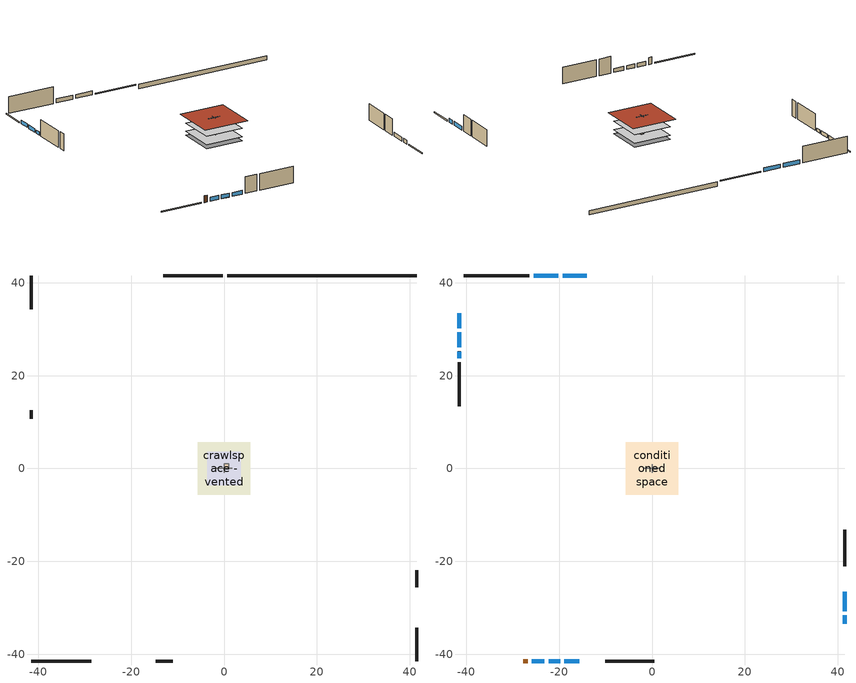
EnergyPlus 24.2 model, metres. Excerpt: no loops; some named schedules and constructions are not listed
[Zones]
crawlspace - vented
 floor foundation (Slab2 construction): -5.63,-5.63 -5.63,5.63 5.63,5.63 5.63,-5.63 z-0.91
 wall outside (RimJoist1 construction): -0.26,41.45 -13.09,41.45 z0.3:0.61
 wall outside (RimJoist2 construction): 41.45,-41.45 41.45,-34.32 z0.3:0.61
 wall outside (RimJoist3 construction): -41.45,-41.45 -28.62,-41.45 z0.3:0.61
 wall outside (RimJoist4 construction): -41.45,41.45 -41.45,34.32 z0.3:0.61
 wall foundation (FoundationWall1 construction): 41.45,41.45 0.67,41.45 z-0.91:0.3
furnace airloop ret air zone
 floor adiabatic (AdiabaticConst): 0,0 0,1 1,1 1,0 z0
 wall adiabatic (AdiabaticConst): 0,1 0,0 1,0 1,1 0,1 z0:1
 ceiling adiabatic (AdiabaticConst): 1,0 1,1 0,1 0,0 z1
garage
 floor foundation (Slab1 construction): -3.66,-3.66 -3.66,3.66 3.66,3.66 3.66,-3.66 z0
 wall outside (Wall1 construction): 41.45,-25.59 41.45,-21.93 z0.3:5.18
 wall outside (Wall2 construction): -14.71,-41.45 -11.05,-41.45 z0.3:5.18
 wall outside (Wall9 construction): -41.45,12.51 -41.45,10.68 z0.3:5.18
 wall to conditioned space (Wall5 construction Reversed): 1.83,0 -1.83,0 z0.3:5.18
 wall to conditioned space (Wall6 construction Reversed): 0,0.91 0,-0.91 z0.3:5.18
conditioned space
 floor to crawlspace - vented (Floor1 construction): -5.63,-5.63 -5.63,5.63 5.63,5.63 5.63,-5.63 z0.3
 floor to garage (Floor2 construction): -3.66,-3.66 -3.66,3.66 3.66,3.66 3.66,-3.66 z0.3
 floor adiabatic (AdiabaticFloorConstruction): -5.63,-5.63 -5.63,5.63 5.63,5.63 5.63,-5.63 z2.74
 wall outside (AdiabaticWallConstruction 1): -27.69,-41.45 -26.78,-41.45 z0.3:2.34
 wall outside (AdiabaticWallConstruction): -14.02,41.45 -19.27,41.45 / -20.2,41.45 -25.46,41.45 / 41.45,-33.39 41.45,-31.63 z0.3:1.46; -41.45,33.39 -41.45,30.22 / -41.45,29.29 -41.45,26.12 z0.3:1.37; 41.45,-30.7 41.45,-26.51 / -22.27,-41.45 -19.8,-41.45 z0.3:1.43; -25.85,-41.45 -23.2,-41.45 z0.3:1.49; -18.87,-41.45 -15.64,-41.45 z0.3:1.4; -41.45,25.2 -41.45,23.78 z0.3:1.25
 wall outside (Wall3 construction): -26.38,41.45 -40.52,41.45 z0.3:5.18
 wall outside (Wall4 construction): 41.45,-21 41.45,-13.14 z0.3:5.18
 wall outside (Wall7 construction): -10.12,-41.45 0.53,-41.45 z0.3:5.18
 wall outside (Wall8 construction): -41.45,22.85 -41.45,13.44 z0.3:5.18
 window (WindowConstruction): -14.02,41.45 -19.27,41.45 z0.3:1.46
 window (WindowConstruction 9): -41.45,33.39 -41.45,30.22 z0.3:1.37
 window (WindowConstruction 1): -20.2,41.45 -25.46,41.45 z0.3:1.46
 window (WindowConstruction 2): 41.45,-33.39 41.45,-31.63 z0.3:1.46
 window (WindowConstruction 3): 41.45,-30.7 41.45,-26.51 z0.3:1.43
 window (WindowConstruction 4): -25.85,-41.45 -23.2,-41.45 z0.3:1.49
 window (WindowConstruction 5): -22.27,-41.45 -19.8,-41.45 z0.3:1.43
 window (WindowConstruction 6): -18.87,-41.45 -15.64,-41.45 z0.3:1.4
 window (WindowConstruction 7): -41.45,29.29 -41.45,26.12 z0.3:1.37
 window (WindowConstruction 8): -41.45,25.19 -41.45,23.78 z0.3:1.25
 door (Door): -27.69,-41.45 -26.78,-41.45 z0.3:2.34
 ceiling adiabatic (AdiabaticFloorConstruction): 5.63,-5.63 5.63,5.63 -5.63,5.63 -5.63,-5.63 z2.74
 roof outside (Roof1 construction): -6.72,6.72 -6.72,-6.72 6.72,-6.72 6.72,6.72 z5.18
[Material] Roughness=Rough; Thermal Absorptance=0.9
Name | Thickness {m} | Conductivity {W/m-K} | Density {kg/m3} | Specific Heat {J/kg-K} | Solar Absorptance | Visible Absorptance
floor covering | 0.0127 | 0.0433444 | 54.468 | 1339.84 | 0.6 | 0.6
floor rigid ins; wall rigid ins 1; wall rigid ins 2 | 0.051816 | 0.029427 | 32.04 | 1214.23 | 0.7 | 0.7
floor stud and cavity | 0.1397 | 0.0972396 | 92.3553 | 1139.71 | 0.7 | 0.7
gypsum board | 0.0127 | 0.160291 | 801 | 837.4 | 0.6 | 0.6
osb sheathing 0.5 in. | 0.0127 | 0.115458 | 512.64 | 1214.23 | 0.7 | 0.7
osb sheathing 0.75 in. | 0.01905 | 0.115458 | 512.64 | 1214.23 | 0.7 | 0.7
wall stud and cavity 2 | 0.1397 | 0.216453 | 139.0536 | 1170.24 | 0.7 | 0.7
[Construction]
Floor1 construction Reversed: floor covering, osb sheathing 0.75 in., floor rigid ins, floor stud and cavity
Wall5 construction: wall rigid ins 1, osb sheathing 0.5 in., wall stud and cavity 2, gypsum board
Wall6 construction: wall rigid ins 2, osb sheathing 0.5 in., wall stud and cavity 2, gypsum board
[EnergyManagementSystem:Program]
infil_program: Set p_m = 0.14; Set p_s = 0.22; Set s_m = 270; Set s_s = 370; Set z_m = 9.99744; Set z_s = 4.8768; Set f_t = (((s_m/z_m)^p_m)*((z_s/s_s)^p_s)); Set Tdiff = tin_s-tout_s; Set dT = @Abs Tdiff; Set c = 0.0648; Set Cs = 0.0872; Set Cw = 0.1017; Set n = 0.65; Set sft = (f_t*0.5); Set temp1 = ((c*Cw)*((sft*site_vw_s)^(2*n)))^2; Set Qinf = (((c*Cs*(dT^n))^2)+temp1)^0.5; Set Qinf = (@Max Qinf 0); Set mech_vent_house_fan_sensible_load_act = 0.0; Set mech_vent_house_fan_latent_load_act = 0.0; Set OASupInPb = out_pb_s; Set OASupInTemp = tout_s; Set OASupInW = out_wt_s; Set OASupRho = (@RhoAirFnPbTdbW OASupInPb OASupInTemp OASupInW); Set OASupCp = (@CpAirFnW OASupInW); Set OASupInEnth = (@HFnTdbW OASupInTemp OASupInW); Set ZoneTemp = tin_s; Set ZoneW = win_s; Set ZoneCp = (@CpAirFnW ZoneW); Set ZoneAirEnth = (@HFnTdbW ZoneTemp ZoneW); Set mech_vent_house_fan_cfis_act = 0.0; Set QWHV_cfis_sup = 0.0; Set QWHV_cfis_suppl_sup = 0.0; Set QWHV_cfis_suppl_exh = 0.0; Set Qrange = 0; Set Qbath = 0; Set Qdryer = 0; Set QWHV_sup = 0.0; Set QWHV_exh = 0.0; Set Qsupply = QWHV_sup + QWHV_cfis_sup + QWHV_cfis_suppl_sup; Set Qexhaust = Qrange + Qbath + Qdryer + QWHV_exh + QWHV_cfis_suppl_exh; Set Qfan = (@Max Qexhaust Qsupply); Set Qducts = 0; Set Qducts = Qducts - furnace_airloop_0_DuctImbalLkSupFanEquivCond; Set Qducts = Qducts + furnace_airloop_0_DuctImbalLkExhFanEquivCond; If Qducts < 0; Set Qsupply = Qsupply - Qducts; Else; Set Qexhaust = Qexhaust + Qducts; EndIf; Set Qfan_with_ducts = (@Max Qexhaust Qsupply); Set Qimb = (@Abs (Qsupply - Qexhaust)); If Qinf + Qimb > 0; Set Qtot = Qfan_with_ducts + (Qinf^2) / (Qinf + Qimb); Else; Set Qtot = Qfan_with_ducts; EndIf; Set Qinf_adj = Qtot - Qfan; Set infil_flow_act = Qinf_adj; Set infil_program_Qinf = Qinf_adj; Set infil_program_Qfan = Qfan; Set Qload = Qfan; Set Effectiveness_Sens = 0.0; Set Effectiveness_Lat = 0.0; Set Fan_MFR = Qload * OASupRho; Set ZoneInEnth = OASupInEnth; Set ZoneInTemp = OASupInTemp; Set FanTotalToCond = Fan_MFR * (ZoneInEnth - ZoneAirEnth); Set FanSensToCond = Fan_MFR * ZoneCp * (ZoneInTemp - ZoneTemp); Set FanLatToCond = FanTotalToCond - FanSensToCond; Set mech_vent_house_fan_sensible_load_act = mech_vent_house_fan_sensible_load_act + FanSensToCond; Set mech_vent_house_fan_latent_load_act = mech_vent_house_fan_latent_load_act + FanLatToCond
total_loads_program: Set loads_htg_tot = 0; Set loads_clg_tot = 0; If htg_load_cond > 0; Set loads_htg_tot = loads_htg_tot + (htg_load_cond - clg_load_cond) * 1.0; Set loads_htg_tot = loads_htg_tot + (htg_load_duct - clg_load_duct) * 1.0; EndIf; Set loads_htg_tot = (@Max loads_htg_tot 0); If clg_load_cond > 0; Set loads_clg_tot = loads_clg_tot + (clg_load_cond - htg_load_cond) * 0.8; Set loads_clg_tot = loads_clg_tot + (clg_load_duct - htg_load_duct) * 0.8; EndIf; Set loads_clg_tot = (@Max loads_clg_tot 0)
unmet_hours_program: Set htg_unmet_hours = 0; Set clg_unmet_hours = 0; Set unit_htg_unmet_hours = 0; If ((DayOfYear >= 1) && (DayOfYear <= 365)); Set unit_htg_unmet_hours = unit_htg_unmet_hours + conditioned_space_htg_unmet_s; If unit_htg_unmet_hours > htg_unmet_hours; Set htg_unmet_hours = unit_htg_unmet_hours; EndIf; EndIf; Set unit_clg_unmet_hours = 0; If ((DayOfYear >= 1) && (DayOfYear <= 365)); Set unit_clg_unmet_hours = unit_clg_unmet_hours + conditioned_space_clg_unmet_s; If unit_clg_unmet_hours > clg_unmet_hours; Set clg_unmet_hours = unit_clg_unmet_hours; EndIf; EndIf
water_heater_Control: Set water_heater_HPWHSchedOverride = water_heater_T_set; If (water_heater_amb_temp<5.56) || (water_heater_amb_temp>48.89); Set water_heater_UESchedOverride = water_heater_T_set; Set water_heater_LESchedOverride = water_heater_T_set; Else; Set water_heater_UESchedOverride = water_heater_T_set - 9.0; Set water_heater_LESchedOverride = 0; EndIf
water_heater_hpwh_EC_adj: If WarmupFlag == 0; Set dhw_e_cons = water_heater_tank_energy + water_heater_tank_on_cycle_parasitic + water_heater_tank_off_cycle_parasitic + water_heater_coil_energy + water_heater_fan_energy; Set water_heater_hpwh_ec_adj_act = 0.0 * dhw_e_cons / 1; EndIf
water_heater_InletAir: Set water_heater_Tamb_act = water_heater_amb_temp; Set water_heater_RHamb_act = 0; Set water_heater_RHamb_act = water_heater_RHamb_act + (water_heater_amb_rh / 100) / 1; Set water_heater_sens_act = (0 - water_heater_sens_cool - (water_heater_tl + water_heater_fan_pwr)) / 1; Set water_heater_lat_act = (0 - water_heater_lat_cool) / 1
[EnergyManagementSystem:Subroutine]
furnace_airloop_0_duct_subroutine: Set AH_MFR = furnace_airloop_AH_MFR / 1; If AH_MFR > 0; Set AH_Tout = furnace_airloop_AH_Tout; Set AH_Wout = furnace_airloop_AH_Wout; Set RA_T = furnace_airloop_RA_T; Set RA_W = furnace_airloop_Ra_W; Set Fan_RTF = furnace_airloop_Fan_RTF; Set DZ_T = furnace_airloop_0_DZ_T; Set DZ_W = furnace_airloop_0_DZ_W; Set AH_VFR = furnace_airloop_AH_VFR / 1; Set h_SA = (@HFnTdbW AH_Tout AH_Wout); Set h_RA = (@HFnTdbW RA_T RA_W); Set h_fg = (@HfgAirFnWTdb AH_Wout AH_Tout); Set h_DZ = (@HFnTdbW DZ_T DZ_W); Set air_cp = 1006.0; Set f_sup = 0.133; Set f_ret = 0.067; Set sup_lk_mfr = f_sup * AH_MFR; Set ret_lk_mfr = f_ret * AH_MFR; Set SupTotLkToCond = sup_lk_mfr*(h_RA - h_SA); Set SupLatLkToCond = sup_lk_mfr*h_fg*(RA_W-AH_Wout); Set SupSensLkToCond = SupTotLkToCond-SupLatLkToCond; Set supply_ua = 61.705; Set eTm = 0-((Fan_RTF/(AH_MFR*air_cp))*supply_ua); Set t_sup = DZ_T+((AH_Tout-DZ_T)*(@Exp eTm)); Set SupCondToCond = AH_MFR*air_cp*(t_sup-AH_Tout); Set SupCondToDZ = 0-SupCondToCond; Set return_ua = 18.707; Set eTm = 0-((Fan_RTF/(AH_MFR*air_cp))*return_ua); Set t_ret = DZ_T+((RA_T-DZ_T)*(@Exp eTm)); Set RetCondToRP = AH_MFR*air_cp*(t_ret-RA_T); Set RetCondToDZ = 0-RetCondToRP; Set RetLatLkToRP = 0; Set RetSensLkToRP = ret_lk_mfr*air_cp*(DZ_T-RA_T); Set SupTotLkToDZ = sup_lk_mfr*(h_SA-h_DZ); Set SupLatLkToDZ = sup_lk_mfr*h_fg*(AH_Wout-DZ_W); Set SupSensLkToDZ = SupTotLkToDZ-SupLatLkToDZ; Set FracOutsideToCond = 1.0; Set FracOutsideToDZ = 0.0; Set FracCondToOutside = 0.0; Set FracDZToOutside = 1.0; Set FracDZToCond = 0.0; Set FracCondToDZ = 0.0; Set lk_imbal_vfr = @ABS(f_sup - f_ret) * AH_VFR; Set ImbalLkCondToDZ = lk_imbal_vfr * FracCondToDZ; Set ImbalLkDZToCond = lk_imbal_vfr * FracDZToCond; Set ImbalLkOutsideToCond = lk_imbal_vfr * FracOutsideToCond; Set ImbalLkOutsideToDZ = lk_imbal_vfr * FracOutsideToDZ; Set ImbalLkCondToOutside = lk_imbal_vfr * FracCondToOutside; Set ImbalLkDZToOutside = lk_imbal_vfr * FracDZToOutside; Else; Set SupLatLkToCond = 0; Set SupSensLkToCond = 0; Set SupCondToCond = 0; Set RetCondToRP = 0; Set RetLatLkToRP = 0; Set RetSensLkToRP = 0; Set RetCondToDZ = 0; Set SupCondToDZ = 0; Set SupLatLkToDZ = 0; Set SupSensLkToDZ = 0; Set ImbalLkCondToDZ = 0; Set ImbalLkDZToCond = 0; Set ImbalLkOutsideToCond = 0; Set ImbalLkOutsideToDZ = 0; Set ImbalLkCondToOutside = 0; Set ImbalLkDZToOutside = 0; EndIf; Set furnace_airloop_0_SupLatLkToCond = SupLatLkToCond; Set furnace_airloop_0_SupSensLkToCond = SupSensLkToCond; Set furnace_airloop_0_SupCondToLv = SupCondToCond; Set furnace_airloop_0_RetCondToRP = RetCondToRP; Set furnace_airloop_0_RetLatLkToRP = RetLatLkToRP; Set furnace_airloop_0_RetSensLkToRP = RetSensLkToRP; Set furnace_airloop_0_RetCondToDZ = RetCondToDZ; Set furnace_airloop_0_SupCondToDZ = SupCondToDZ; Set furnace_airloop_0_SupLatLkToDZ = SupLatLkToDZ; Set furnace_airloop_0_SupSensLkToDZ = SupSensLkToDZ; Set furnace_airloop_0_ZoneMixCondToDZ = ImbalLkCondToDZ; Set furnace_airloop_0_ZoneMixDZToCond = ImbalLkDZToCond; Set furnace_airloop_0_DuctImbalLkSupFanEquivCond = ImbalLkCondToOutside; Set furnace_airloop_0_DuctImbalLkExhFanEquivCond = ImbalLkOutsideToCond; Set furnace_airloop_0_DuctImbalLkSupFanEquivDZ = ImbalLkDZToOutside; Set furnace_airloop_0_DuctImbalLkExhFanEquivDZ = ImbalLkOutsideToDZ
[EnergyManagementSystem:ProgramCallingManager]
component_loads_program_calling_manager: EndOfZoneTimestepAfterZoneReporting; component_loads_program
crawlspace_vented_1_duct_leakage_imbalance_infil_program_calling_manager: BeginZoneTimestepAfterInitHeatBalance; crawlspace_vented_1_duct_leakage_imbalance_infil_program
fridge_schedule_program_calling_manager: BeginZoneTimestepAfterInitHeatBalance; fridge_schedule_program
furnace_airloop_0_duct_program_calling_manager: EndOfSystemTimestepAfterHVACReporting; furnace_airloop_0_duct_program
furnace_supply_fan_disaggregate_program_calling_manager: EndOfSystemTimestepBeforeHVACReporting; furnace_supply_fan_disaggregate_program
infil_program_calling_manager: BeginZoneTimestepAfterInitHeatBalance; infil_program
natural_vent_program_calling_manager: BeginZoneTimestepAfterInitHeatBalance; natural_vent_program
room_ac_supply_fan_disaggregate_program_calling_manager: EndOfSystemTimestepBeforeHVACReporting; room_ac_supply_fan_disaggregate_program
total_airflows_program_calling_manager: EndOfZoneTimestepAfterZoneReporting; total_airflows_program
total_loads_program_calling_manager: EndOfZoneTimestepAfterZoneReporting; total_loads_program
unmet_hours_program_calling_manager: EndOfZoneTimestepBeforeZoneReporting; unmet_hours_program
water_heater_hpwh_EC_adj_ProgramManager: EndOfSystemTimestepBeforeHVACReporting; water_heater_hpwh_EC_adj
water_heater_ProgramManager: InsideHVACSystemIterationLoop; water_heater_Control; water_heater_InletAir
[EnergyManagementSystem:OutputVariable]
Name | EMS Variable | Type of Data in Variable | Update Frequency | EMS Program or Subroutine | Units
furnace supply fan disaggregate htg primary | furnace_supply_fan_primary_htg | Summed | SystemTimestep | furnace_supply_fan_disaggregate_program | J
room ac supply fan disaggregate clg | room_ac_supply_fan_clg | Summed | SystemTimestep | room_ac_supply_fan_disaggregate_program | J
loads_htg_tot_peakload_outvar; loads_htg_tot_annual_outvar; loads_htg_tot_timeseries_outvar | loads_htg_tot | Summed | ZoneTimestep | total_loads_program | J
loads_clg_tot_peakload_outvar; loads_clg_tot_annual_outvar; loads_clg_tot_timeseries_outvar | loads_clg_tot | Summed | ZoneTimestep | total_loads_program | J
htg_unmet_hours_annual_outvar; htg_unmet_hours_timeseries_outvar | htg_unmet_hours | Summed | ZoneTimestep | unmet_hours_program | hr
clg_unmet_hours_annual_outvar; clg_unmet_hours_timeseries_outvar | clg_unmet_hours | Summed | ZoneTimestep | unmet_hours_program | hr
loads_htg_roofs_annual_outvar; loads_htg_roofs_timeseries_outvar | loads_htg_roofs | Summed | ZoneTimestep | component_loads_program | J
loads_htg_ceilings_annual_outvar; loads_htg_ceilings_timeseries_outvar | loads_htg_ceilings | Summed | ZoneTimestep | component_loads_program | J
loads_htg_walls_annual_outvar; loads_htg_walls_timeseries_outvar | loads_htg_walls | Summed | ZoneTimestep | component_loads_program | J
loads_htg_rim_joists_annual_outvar; loads_htg_rim_joists_timeseries_outvar | loads_htg_rim_joists | Summed | ZoneTimestep | component_loads_program | J
loads_htg_foundation_walls_annual_outvar; loads_htg_foundation_walls_timeseries_outvar | loads_htg_foundation_walls | Summed | ZoneTimestep | component_loads_program | J
loads_htg_doors_annual_outvar; loads_htg_doors_timeseries_outvar | loads_htg_doors | Summed | ZoneTimestep | component_loads_program | J
loads_htg_windows_conduction_annual_outvar; loads_htg_windows_conduction_timeseries_outvar | loads_htg_windows_conduction | Summed | ZoneTimestep | component_loads_program | J
loads_htg_windows_solar_annual_outvar; loads_htg_windows_solar_timeseries_outvar | loads_htg_windows_solar | Summed | ZoneTimestep | component_loads_program | J
loads_htg_skylights_conduction_annual_outvar; loads_htg_skylights_conduction_timeseries_outvar | loads_htg_skylights_conduction | Summed | ZoneTimestep | component_loads_program | J
loads_htg_skylights_solar_annual_outvar; loads_htg_skylights_solar_timeseries_outvar | loads_htg_skylights_solar | Summed | ZoneTimestep | component_loads_program | J
loads_htg_floors_annual_outvar; loads_htg_floors_timeseries_outvar | loads_htg_floors | Summed | ZoneTimestep | component_loads_program | J
loads_htg_slabs_annual_outvar; loads_htg_slabs_timeseries_outvar | loads_htg_slabs | Summed | ZoneTimestep | component_loads_program | J
loads_htg_internal_mass_annual_outvar; loads_htg_internal_mass_timeseries_outvar | loads_htg_internal_mass | Summed | ZoneTimestep | component_loads_program | J
loads_htg_infil_annual_outvar; loads_htg_infil_timeseries_outvar | loads_htg_infil | Summed | ZoneTimestep | component_loads_program | J
loads_htg_natvent_annual_outvar; loads_htg_natvent_timeseries_outvar | loads_htg_natvent | Summed | ZoneTimestep | component_loads_program | J
loads_htg_mechvent_annual_outvar; loads_htg_mechvent_timeseries_outvar | loads_htg_mechvent | Summed | ZoneTimestep | component_loads_program | J
loads_htg_whf_annual_outvar; loads_htg_whf_timeseries_outvar | loads_htg_whf | Summed | ZoneTimestep | component_loads_program | J
loads_htg_ducts_annual_outvar; loads_htg_ducts_timeseries_outvar | loads_htg_ducts | Summed | ZoneTimestep | component_loads_program | J
loads_htg_intgains_annual_outvar; loads_htg_intgains_timeseries_outvar | loads_htg_intgains | Summed | ZoneTimestep | component_loads_program | J
loads_htg_lighting_annual_outvar; loads_htg_lighting_timeseries_outvar | loads_htg_lighting | Summed | ZoneTimestep | component_loads_program | J
loads_clg_roofs_annual_outvar; loads_clg_roofs_timeseries_outvar | loads_clg_roofs | Summed | ZoneTimestep | component_loads_program | J
loads_clg_ceilings_annual_outvar; loads_clg_ceilings_timeseries_outvar | loads_clg_ceilings | Summed | ZoneTimestep | component_loads_program | J
loads_clg_walls_annual_outvar; loads_clg_walls_timeseries_outvar | loads_clg_walls | Summed | ZoneTimestep | component_loads_program | J
loads_clg_rim_joists_annual_outvar; loads_clg_rim_joists_timeseries_outvar | loads_clg_rim_joists | Summed | ZoneTimestep | component_loads_program | J
loads_clg_foundation_walls_annual_outvar; loads_clg_foundation_walls_timeseries_outvar | loads_clg_foundation_walls | Summed | ZoneTimestep | component_loads_program | J
loads_clg_doors_annual_outvar; loads_clg_doors_timeseries_outvar | loads_clg_doors | Summed | ZoneTimestep | component_loads_program | J
loads_clg_windows_conduction_annual_outvar; loads_clg_windows_conduction_timeseries_outvar | loads_clg_windows_conduction | Summed | ZoneTimestep | component_loads_program | J
loads_clg_windows_solar_annual_outvar; loads_clg_windows_solar_timeseries_outvar | loads_clg_windows_solar | Summed | ZoneTimestep | component_loads_program | J
loads_clg_skylights_conduction_annual_outvar; loads_clg_skylights_conduction_timeseries_outvar | loads_clg_skylights_conduction | Summed | ZoneTimestep | component_loads_program | J
loads_clg_skylights_solar_annual_outvar; loads_clg_skylights_solar_timeseries_outvar | loads_clg_skylights_solar | Summed | ZoneTimestep | component_loads_program | J
loads_clg_floors_annual_outvar; loads_clg_floors_timeseries_outvar | loads_clg_floors | Summed | ZoneTimestep | component_loads_program | J
loads_clg_slabs_annual_outvar; loads_clg_slabs_timeseries_outvar | loads_clg_slabs | Summed | ZoneTimestep | component_loads_program | J
loads_clg_internal_mass_annual_outvar; loads_clg_internal_mass_timeseries_outvar | loads_clg_internal_mass | Summed | ZoneTimestep | component_loads_program | J
loads_clg_infil_annual_outvar; loads_clg_infil_timeseries_outvar | loads_clg_infil | Summed | ZoneTimestep | component_loads_program | J
loads_clg_natvent_annual_outvar; loads_clg_natvent_timeseries_outvar | loads_clg_natvent | Summed | ZoneTimestep | component_loads_program | J
loads_clg_mechvent_annual_outvar; loads_clg_mechvent_timeseries_outvar | loads_clg_mechvent | Summed | ZoneTimestep | component_loads_program | J
loads_clg_whf_annual_outvar; loads_clg_whf_timeseries_outvar | loads_clg_whf | Summed | ZoneTimestep | component_loads_program | J
loads_clg_ducts_annual_outvar; loads_clg_ducts_timeseries_outvar | loads_clg_ducts | Summed | ZoneTimestep | component_loads_program | J
loads_clg_intgains_annual_outvar; loads_clg_intgains_timeseries_outvar | loads_clg_intgains | Summed | ZoneTimestep | component_loads_program | J
loads_clg_lighting_annual_outvar; loads_clg_lighting_timeseries_outvar | loads_clg_lighting | Summed | ZoneTimestep | component_loads_program | J
total_infil_flow_rate_timeseries_outvar | total_infil_flow_rate | Averaged | ZoneTimestep | total_airflows_program | m^3/s
total_mechvent_flow_rate_timeseries_outvar | total_mechvent_flow_rate | Averaged | ZoneTimestep | total_airflows_program | m^3/s
total_natvent_flow_rate_timeseries_outvar | total_natvent_flow_rate | Averaged | ZoneTimestep | total_airflows_program | m^3/s
total_whf_flow_rate_timeseries_outvar | total_whf_flow_rate | Averaged | ZoneTimestep | total_airflows_program | m^3/s
[Schedule:Day:Interval]
trans schedule winter=0.85 summer=0.7 day; trans schedule winter=0.85 summer=0.7 day 2: No, 24:00, 0.85
trans schedule winter=0.85 summer=0.7 day 1: No, 24:00, 0.7
trans schedule winter=0.85 summer=0.7 default day; clothes dryer schedule day 1; clothes dryer schedule default day; cooking range schedule day 1; cooking range schedule default day; misc permanent spa heater schedule default day; misc permanent spa pump schedule default day; general water use schedule day 1; general water use schedule default day; freezer schedule default day; cooling season schedule day; cooling season schedule day 2; cooling season schedule default day; natural vent schedule default day: No, 24:00, 0
misc permanent spa heater schedule day; misc permanent spa heater schedule day 6: No, 01:00, 0.145464, 02:00, 0.175769, 03:00, 0.145464, 04:00, 0.175769, 05:00, 0.284867, 06:00, 0.406087, 07:00, 0.345477, 09:00, 0.145464, 10:00, 0.115159, 11:00, 0.090915, 14:00, 0.084854, 15:00, 0.145464, 16:00, 0.351538, 17:00, 0.763686, 18:00, 0.739442, 19:00, 0.412148, 20:00, 0.369721, 21:00, 0.309111, 22:00, 0.260623, 24:00, 0.145464
misc permanent spa heater schedule day 1: No, 01:00, 0.145116, 02:00, 0.175349, 03:00, 0.145116, 04:00, 0.175349, 05:00, 0.284186, 06:00, 0.405117, 07:00, 0.344652, 09:00, 0.145116, 10:00, 0.114884, 11:00, 0.0906978, 14:00, 0.0846513, 15:00, 0.145116, 16:00, 0.350698, 17:00, 0.761861, 18:00, 0.737675, 19:00, 0.411163, 20:00, 0.368838, 21:00, 0.308372, 22:00, 0.26, 24:00, 0.145116
misc permanent spa heater schedule day 2: No, 01:00, 0.188391, 02:00, 0.227639, 03:00, 0.188391, 04:00, 0.227639, 05:00, 0.368932, 06:00, 0.525924, 07:00, 0.447428, 09:00, 0.188391, 10:00, 0.149143, 11:00, 0.117744, 14:00, 0.109895, 15:00, 0.188391, 16:00, 0.455277, 17:00, 0.989051, 18:00, 0.957653, 19:00, 0.533774, 20:00, 0.478826, 21:00, 0.40033, 22:00, 0.337533, 24:00, 0.188391
misc permanent spa heater schedule day 3; misc permanent spa pump schedule day 5; misc permanent spa pump schedule day 7: No, 01:00, 0.190476, 02:00, 0.230159, 03:00, 0.190476, 04:00, 0.230159, 05:00, 0.373016, 06:00, 0.531746, 07:00, 0.452381, 09:00, 0.190476, 10:00, 0.150794, 11:00, 0.119048, 14:00, 0.111111, 15:00, 0.190476, 16:00, 0.460317, 17:00, 1, 18:00, 0.968254, 19:00, 0.539683, 20:00, 0.484127, 21:00, 0.404762, 22:00, 0.34127, 24:00, 0.190476
misc permanent spa heater schedule day 4: No, 01:00, 0.1618, 02:00, 0.195509, 03:00, 0.1618, 04:00, 0.195509, 05:00, 0.316859, 06:00, 0.451693, 07:00, 0.384276, 09:00, 0.1618, 10:00, 0.128092, 11:00, 0.101125, 14:00, 0.0943836, 15:00, 0.1618, 16:00, 0.391018, 17:00, 0.849453, 18:00, 0.822486, 19:00, 0.458435, 20:00, 0.411243, 21:00, 0.343826, 22:00, 0.289893, 24:00, 0.1618
misc permanent spa heater schedule day 5: No, 01:00, 0.160758, 02:00, 0.194249, 03:00, 0.160758, 04:00, 0.194249, 05:00, 0.314817, 06:00, 0.448782, 07:00, 0.3818, 09:00, 0.160758, 10:00, 0.127267, 11:00, 0.100474, 14:00, 0.0937753, 15:00, 0.160758, 16:00, 0.388498, 17:00, 0.843978, 18:00, 0.817185, 19:00, 0.45548, 20:00, 0.408593, 21:00, 0.34161, 22:00, 0.288024, 24:00, 0.160758
misc permanent spa pump schedule day; misc permanent spa pump schedule day 2; misc permanent spa pump schedule day 4; misc permanent spa pump schedule day 8; misc permanent spa pump schedule day 10: No, 01:00, 0.151232, 02:00, 0.182738, 03:00, 0.151232, 04:00, 0.182738, 05:00, 0.296162, 06:00, 0.422188, 07:00, 0.359175, 09:00, 0.151232, 10:00, 0.119725, 11:00, 0.0945197, 14:00, 0.0882184, 15:00, 0.151232, 16:00, 0.365476, 17:00, 0.793966, 18:00, 0.76876, 19:00, 0.428489, 20:00, 0.38438, 21:00, 0.321367, 22:00, 0.270956, 24:00, 0.151232
misc permanent spa pump schedule day 1: No, 01:00, 0.152381, 02:00, 0.184127, 03:00, 0.152381, 04:00, 0.184127, 05:00, 0.298413, 06:00, 0.425397, 07:00, 0.361905, 09:00, 0.152381, 10:00, 0.120635, 11:00, 0.0952381, 14:00, 0.0888889, 15:00, 0.152381, 16:00, 0.368254, 17:00, 0.8, 18:00, 0.774603, 19:00, 0.431746, 20:00, 0.387302, 21:00, 0.32381, 22:00, 0.273016, 24:00, 0.152381
misc permanent spa pump schedule day 3; misc permanent spa pump schedule day 9: No, 01:00, 0.150246, 02:00, 0.181548, 03:00, 0.150246, 04:00, 0.181548, 05:00, 0.294232, 06:00, 0.419438, 07:00, 0.356835, 09:00, 0.150246, 10:00, 0.118945, 11:00, 0.0939039, 14:00, 0.0876437, 15:00, 0.150246, 16:00, 0.363095, 17:00, 0.788793, 18:00, 0.763752, 19:00, 0.425698, 20:00, 0.381876, 21:00, 0.319273, 22:00, 0.269191, 24:00, 0.150246
misc permanent spa pump schedule day 6: No, 01:00, 0.190148, 02:00, 0.229762, 03:00, 0.190148, 04:00, 0.229762, 05:00, 0.372373, 06:00, 0.530829, 07:00, 0.451601, 09:00, 0.190148, 10:00, 0.150534, 11:00, 0.118842, 14:00, 0.11092, 15:00, 0.190148, 16:00, 0.459524, 17:00, 0.998276, 18:00, 0.966585, 19:00, 0.538752, 20:00, 0.483292, 21:00, 0.404064, 22:00, 0.340681, 24:00, 0.190148
freezer schedule day; freezer schedule day 6: No, 01:00, 0.610949, 02:00, 0.595675, 03:00, 0.580401, 04:00, 0.565128, 06:00, 0.549854, 07:00, 0.580401, 08:00, 0.610949, 10:00, 0.626223, 12:00, 0.610949, 15:00, 0.641496, 16:00, 0.626223, 17:00, 0.672044, 18:00, 0.733139, 19:00, 0.763686, 20:00, 0.733139, 21:00, 0.717865, 22:00, 0.702591, 23:00, 0.672044, 24:00, 0.626223
freezer schedule day 1: No, 01:00, 0.609489, 02:00, 0.594252, 03:00, 0.579015, 04:00, 0.563777, 06:00, 0.54854, 07:00, 0.579015, 08:00, 0.609489, 10:00, 0.624726, 12:00, 0.609489, 15:00, 0.639964, 16:00, 0.624726, 17:00, 0.670438, 18:00, 0.731387, 19:00, 0.761861, 20:00, 0.731387, 21:00, 0.71615, 22:00, 0.700912, 23:00, 0.670438, 24:00, 0.624726
freezer schedule day 2: No, 01:00, 0.791241, 02:00, 0.77146, 03:00, 0.751679, 04:00, 0.731898, 06:00, 0.712117, 07:00, 0.751679, 08:00, 0.791241, 10:00, 0.811022, 12:00, 0.791241, 15:00, 0.830803, 16:00, 0.811022, 17:00, 0.870365, 18:00, 0.949489, 19:00, 0.989051, 20:00, 0.949489, 21:00, 0.929708, 22:00, 0.909927, 23:00, 0.870365, 24:00, 0.811022
freezer schedule day 3: No, 01:00, 0.8, 02:00, 0.78, 03:00, 0.76, 04:00, 0.74, 06:00, 0.72, 07:00, 0.76, 08:00, 0.8, 10:00, 0.82, 12:00, 0.8, 15:00, 0.84, 16:00, 0.82, 17:00, 0.88, 18:00, 0.96, 19:00, 1, 20:00, 0.96, 21:00, 0.94, 22:00, 0.92, 23:00, 0.88, 24:00, 0.82
freezer schedule day 4: No, 01:00, 0.679562, 02:00, 0.662573, 03:00, 0.645584, 04:00, 0.628595, 06:00, 0.611606, 07:00, 0.645584, 08:00, 0.679562, 10:00, 0.696551, 12:00, 0.679562, 15:00, 0.71354, 16:00, 0.696551, 17:00, 0.747518, 18:00, 0.815474, 19:00, 0.849453, 20:00, 0.815474, 21:00, 0.798485, 22:00, 0.781496, 23:00, 0.747518, 24:00, 0.696551
freezer schedule day 5: No, 01:00, 0.675182, 02:00, 0.658303, 03:00, 0.641423, 04:00, 0.624544, 06:00, 0.607664, 07:00, 0.641423, 08:00, 0.675182, 10:00, 0.692062, 12:00, 0.675182, 15:00, 0.708942, 16:00, 0.692062, 17:00, 0.742701, 18:00, 0.810219, 19:00, 0.843978, 20:00, 0.810219, 21:00, 0.793339, 22:00, 0.77646, 23:00, 0.742701, 24:00, 0.692062
cooling season schedule day 1; natural vent schedule day: No, 24:00, 1
[Schedule:Week:Daily]
misc permanent spa pump schedule Week Rule - Aug26-Sep1: misc permanent spa pump schedule day 6, misc permanent spa pump schedule day 6, misc permanent spa pump schedule day 6, misc permanent spa pump schedule day 6, misc permanent spa pump schedule day 6, misc permanent spa pump schedule day 6, misc permanent spa pump schedule day 7, misc permanent spa pump schedule default day, misc permanent spa pump schedule default day, misc permanent spa pump schedule default day, misc permanent spa pump schedule default day, misc permanent spa pump schedule default day
misc permanent spa pump schedule Week Rule - Sep2-Sep29: misc permanent spa pump schedule day 7, misc permanent spa pump schedule day 7, misc permanent spa pump schedule day 7, misc permanent spa pump schedule day 7, misc permanent spa pump schedule day 7, misc permanent spa pump schedule day 7, misc permanent spa pump schedule day 7, misc permanent spa pump schedule default day, misc permanent spa pump schedule default day, misc permanent spa pump schedule default day, misc permanent spa pump schedule default day, misc permanent spa pump schedule default day
misc permanent spa pump schedule Week Rule - Sep30-Oct6: misc permanent spa pump schedule day 7, misc permanent spa pump schedule day 8, misc permanent spa pump schedule day 8, misc permanent spa pump schedule day 8, misc permanent spa pump schedule day 8, misc permanent spa pump schedule day 8, misc permanent spa pump schedule day 8, misc permanent spa pump schedule default day, misc permanent spa pump schedule default day, misc permanent spa pump schedule default day, misc permanent spa pump schedule default day, misc permanent spa pump schedule default day
misc permanent spa pump schedule Week Rule - Oct7-Oct27: misc permanent spa pump schedule day 8, misc permanent spa pump schedule day 8, misc permanent spa pump schedule day 8, misc permanent spa pump schedule day 8, misc permanent spa pump schedule day 8, misc permanent spa pump schedule day 8, misc permanent spa pump schedule day 8, misc permanent spa pump schedule default day, misc permanent spa pump schedule default day, misc permanent spa pump schedule default day, misc permanent spa pump schedule default day, misc permanent spa pump schedule default day
misc permanent spa pump schedule Week Rule - Oct28-Nov3: misc permanent spa pump schedule day 8, misc permanent spa pump schedule day 8, misc permanent spa pump schedule day 8, misc permanent spa pump schedule day 8, misc permanent spa pump schedule day 9, misc permanent spa pump schedule day 9, misc permanent spa pump schedule day 9, misc permanent spa pump schedule default day, misc permanent spa pump schedule default day, misc permanent spa pump schedule default day, misc permanent spa pump schedule default day, misc permanent spa pump schedule default day
misc permanent spa pump schedule Week Rule - Nov4-Nov24: misc permanent spa pump schedule day 9, misc permanent spa pump schedule day 9, misc permanent spa pump schedule day 9, misc permanent spa pump schedule day 9, misc permanent spa pump schedule day 9, misc permanent spa pump schedule day 9, misc permanent spa pump schedule day 9, misc permanent spa pump schedule default day, misc permanent spa pump schedule default day, misc permanent spa pump schedule default day, misc permanent spa pump schedule default day, misc permanent spa pump schedule default day
misc permanent spa pump schedule Week Rule - Nov25-Dec1: misc permanent spa pump schedule day 9, misc permanent spa pump schedule day 9, misc permanent spa pump schedule day 9, misc permanent spa pump schedule day 9, misc permanent spa pump schedule day 9, misc permanent spa pump schedule day 9, misc permanent spa pump schedule day 10, misc permanent spa pump schedule default day, misc permanent spa pump schedule default day, misc permanent spa pump schedule default day, misc permanent spa pump schedule default day, misc permanent spa pump schedule default day
misc permanent spa pump schedule Week Rule - Dec2-Dec31: misc permanent spa pump schedule day 10, misc permanent spa pump schedule day 10, misc permanent spa pump schedule day 10, misc permanent spa pump schedule day 10, misc permanent spa pump schedule day 10, misc permanent spa pump schedule day 10, misc permanent spa pump schedule day 10, misc permanent spa pump schedule default day, misc permanent spa pump schedule default day, misc permanent spa pump schedule default day, misc permanent spa pump schedule default day, misc permanent spa pump schedule default day
general water use schedule Week Rule - Jan1-Dec31: general water use schedule day 1, general water use schedule day 1, general water use schedule day 1, general water use schedule day 1, general water use schedule day 1, general water use schedule day 1, general water use schedule day 1, general water use schedule default day, general water use schedule default day, general water use schedule default day, general water use schedule default day, general water use schedule default day
freezer schedule Week Rule - Jan1-Jan27: freezer schedule day, freezer schedule day, freezer schedule day, freezer schedule day, freezer schedule day, freezer schedule day, freezer schedule day, freezer schedule default day, freezer schedule default day, freezer schedule default day, freezer schedule default day, freezer schedule default day
freezer schedule Week Rule - Jan28-Feb3: freezer schedule day, freezer schedule day, freezer schedule day, freezer schedule day, freezer schedule day 1, freezer schedule day 1, freezer schedule day 1, freezer schedule default day, freezer schedule default day, freezer schedule default day, freezer schedule default day, freezer schedule default day
freezer schedule Week Rule - Feb4-Feb24: freezer schedule day 1, freezer schedule day 1, freezer schedule day 1, freezer schedule day 1, freezer schedule day 1, freezer schedule day 1, freezer schedule day 1, freezer schedule default day, freezer schedule default day, freezer schedule default day, freezer schedule default day, freezer schedule default day
freezer schedule Week Rule - Feb25-Mar3: freezer schedule day 1, freezer schedule day 1, freezer schedule day 1, freezer schedule day 1, freezer schedule day 2, freezer schedule day 2, freezer schedule day 2, freezer schedule default day, freezer schedule default day, freezer schedule default day, freezer schedule default day, freezer schedule default day
freezer schedule Week Rule - Mar4-May26: freezer schedule day 2, freezer schedule day 2, freezer schedule day 2, freezer schedule day 2, freezer schedule day 2, freezer schedule day 2, freezer schedule day 2, freezer schedule default day, freezer schedule default day, freezer schedule default day, freezer schedule default day, freezer schedule default day
freezer schedule Week Rule - May27-Jun2: freezer schedule day 2, freezer schedule day 2, freezer schedule day 2, freezer schedule day 2, freezer schedule day 2, freezer schedule day 3, freezer schedule day 3, freezer schedule default day, freezer schedule default day, freezer schedule default day, freezer schedule default day, freezer schedule default day
freezer schedule Week Rule - Jun3-Sep29: freezer schedule day 3, freezer schedule day 3, freezer schedule day 3, freezer schedule day 3, freezer schedule day 3, freezer schedule day 3, freezer schedule day 3, freezer schedule default day, freezer schedule default day, freezer schedule default day, freezer schedule default day, freezer schedule default day
freezer schedule Week Rule - Sep30-Oct6: freezer schedule day 3, freezer schedule day 4, freezer schedule day 4, freezer schedule day 4, freezer schedule day 4, freezer schedule day 4, freezer schedule day 4, freezer schedule default day, freezer schedule default day, freezer schedule default day, freezer schedule default day, freezer schedule default day
freezer schedule Week Rule - Oct7-Oct27: freezer schedule day 4, freezer schedule day 4, freezer schedule day 4, freezer schedule day 4, freezer schedule day 4, freezer schedule day 4, freezer schedule day 4, freezer schedule default day, freezer schedule default day, freezer schedule default day, freezer schedule default day, freezer schedule default day
freezer schedule Week Rule - Oct28-Nov3: freezer schedule day 4, freezer schedule day 4, freezer schedule day 4, freezer schedule day 4, freezer schedule day 5, freezer schedule day 5, freezer schedule day 5, freezer schedule default day, freezer schedule default day, freezer schedule default day, freezer schedule default day, freezer schedule default day
freezer schedule Week Rule - Nov4-Nov24: freezer schedule day 5, freezer schedule day 5, freezer schedule day 5, freezer schedule day 5, freezer schedule day 5, freezer schedule day 5, freezer schedule day 5, freezer schedule default day, freezer schedule default day, freezer schedule default day, freezer schedule default day, freezer schedule default day
freezer schedule Week Rule - Nov25-Dec1: freezer schedule day 5, freezer schedule day 5, freezer schedule day 5, freezer schedule day 5, freezer schedule day 5, freezer schedule day 5, freezer schedule day 6, freezer schedule default day, freezer schedule default day, freezer schedule default day, freezer schedule default day, freezer schedule default day
freezer schedule Week Rule - Dec2-Dec31: freezer schedule day 6, freezer schedule day 6, freezer schedule day 6, freezer schedule day 6, freezer schedule day 6, freezer schedule day 6, freezer schedule day 6, freezer schedule default day, freezer schedule default day, freezer schedule default day, freezer schedule default day, freezer schedule default day
cooling season schedule Week Rule - Jan1-May26: cooling season schedule day, cooling season schedule day, cooling season schedule day, cooling season schedule day, cooling season schedule day, cooling season schedule day, cooling season schedule day, cooling season schedule default day, cooling season schedule default day, cooling season schedule default day, cooling season schedule default day, cooling season schedule default day
cooling season schedule Week Rule - May27-Jun2: cooling season schedule day, cooling season schedule day, cooling season schedule day, cooling season schedule day, cooling season schedule day, cooling season schedule day 1, cooling season schedule day 1, cooling season schedule default day, cooling season schedule default day, cooling season schedule default day, cooling season schedule default day, cooling season schedule default day
cooling season schedule Week Rule - Jun3-Sep29: cooling season schedule day 1, cooling season schedule day 1, cooling season schedule day 1, cooling season schedule day 1, cooling season schedule day 1, cooling season schedule day 1, cooling season schedule day 1, cooling season schedule default day, cooling season schedule default day, cooling season schedule default day, cooling season schedule default day, cooling season schedule default day
cooling season schedule Week Rule - Sep30-Oct6: cooling season schedule day 1, cooling season schedule day 2, cooling season schedule day 2, cooling season schedule day 2, cooling season schedule day 2, cooling season schedule day 2, cooling season schedule day 2, cooling season schedule default day, cooling season schedule default day, cooling season schedule default day, cooling season schedule default day, cooling season schedule default day
cooling season schedule Week Rule - Oct7-Dec31: cooling season schedule day 2, cooling season schedule day 2, cooling season schedule day 2, cooling season schedule day 2, cooling season schedule day 2, cooling season schedule day 2, cooling season schedule day 2, cooling season schedule default day, cooling season schedule default day, cooling season schedule default day, cooling season schedule default day, cooling season schedule default day
natural vent schedule Week Rule - Jan1-Jan6: natural vent schedule day, natural vent schedule day, natural vent schedule default day, natural vent schedule day, natural vent schedule default day, natural vent schedule day, natural vent schedule default day, natural vent schedule default day, natural vent schedule default day, natural vent schedule default day, natural vent schedule default day, natural vent schedule default day
natural vent schedule Week Rule - Jan7-Dec31: natural vent schedule default day, natural vent schedule day, natural vent schedule default day, natural vent schedule day, natural vent schedule default day, natural vent schedule day, natural vent schedule default day, natural vent schedule default day, natural vent schedule default day, natural vent schedule default day, natural vent schedule default day, natural vent schedule default day
[Schedule:Year]
cooling season schedule: cooling season schedule Week Rule - Jan1-May26, 1, 1, 5, 26, cooling season schedule Week Rule - May27-Jun2, 5, 27, 6, 2, cooling season schedule Week Rule - Jun3-Sep29, 6, 3, 9, 29, cooling season schedule Week Rule - Sep30-Oct6, 9, 30, 10, 6, cooling season schedule Week Rule - Oct7-Dec31, 10, 7, 12, 31
natural vent schedule: natural vent schedule Week Rule - Jan1-Jan6, 1, 1, 1, 6, natural vent schedule Week Rule - Jan7-Dec31, 1, 7, 12, 31
